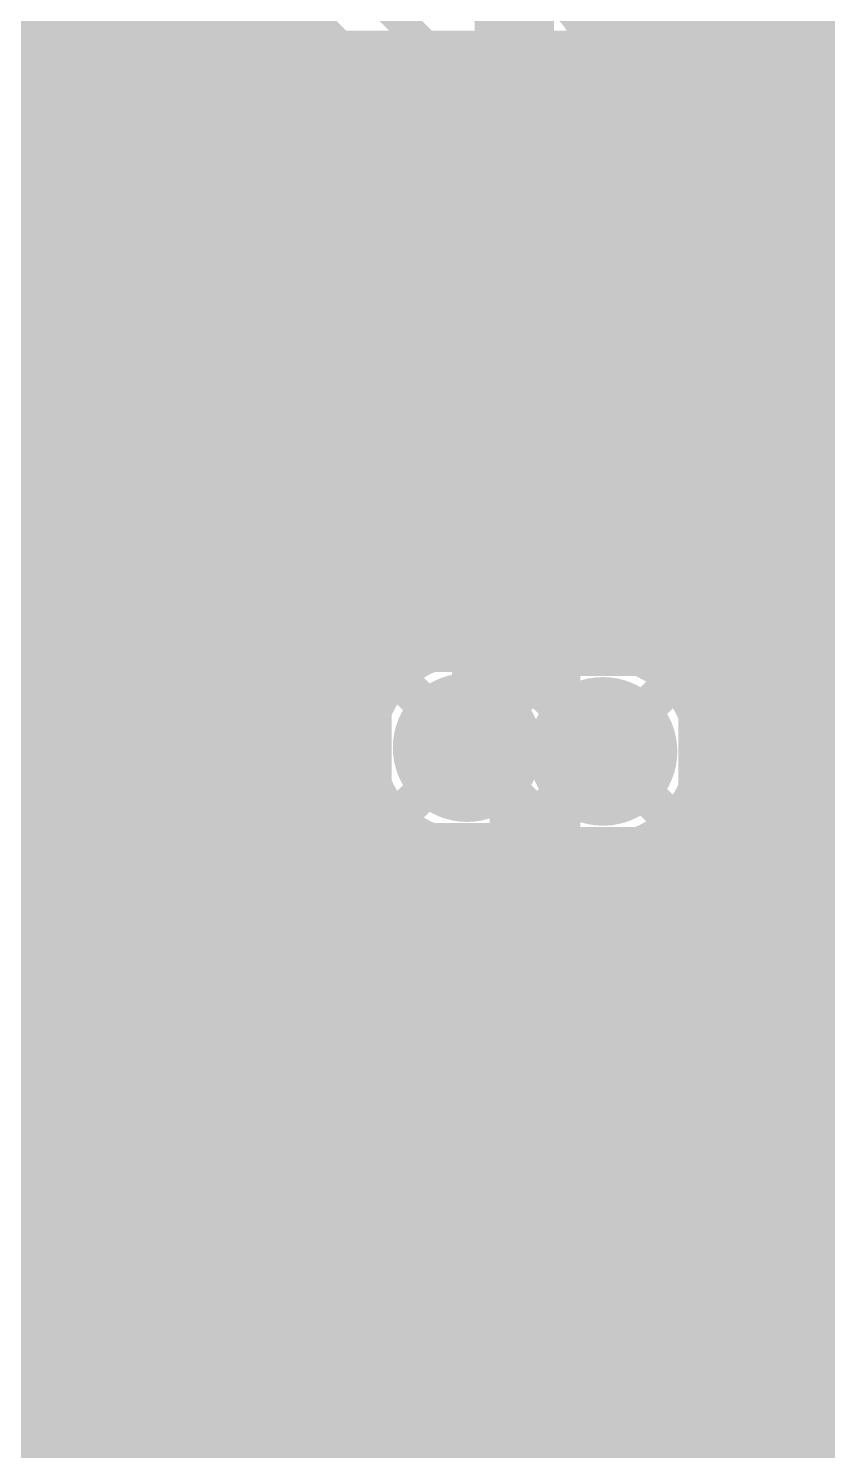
# Model space of a CAD drawing. Extents: x 0 to 95, y -50 to 50.
# Drawn here: x 38.96 to 44.34, y 35.91 to 45.48 of the extents above; entities that cross this region are included whole.
import ezdxf

# ---------------------------------------------------------------- set-up
doc = ezdxf.new("R2010")
doc.units = 0
doc.header["$MEASUREMENT"] = 0
doc.layers.get('0').update_dxf_attribs({"linetype": 'CONTINUOUS'})
for name, color, linetype in [('23-326-0_BOT', 7, 'CONTINUOUS'), ('23-326-0_DRD', 2, 'CONTINUOUS'), ('23-326-0_GND', 1, 'CONTINUOUS'), ('23-326-0_IN1', 3, 'CONTINUOUS'), ('23-326-0_SMT', 10, 'CONTINUOUS'), ('23-326-0_SPT', 14, 'CONTINUOUS'), ('23-326-0_SST', 9, 'CONTINUOUS'), ('23-326-0_TOP', 12, 'CONTINUOUS'), ('THRUHOLE_TAP', 8, 'CONTINUOUS')]:
    doc.layers.add(name, color=color, linetype=linetype)

# ---------------------------------------------------------------- blocks, each defined once
blk = doc.blocks.new('ROUND_37')
at = {"const_width": 0.35052}
blk.add_lwpolyline([(-0.17526, 0, 1), (0.17526, 0, 1)], format="xyb", close=True, dxfattribs=at)
blk = doc.blocks.new('ROUND_40')
at = {"const_width": 0.35052}
blk.add_lwpolyline([(-0.17526, 0, 1), (0.17526, 0, 1)], format="xyb", close=True, dxfattribs=at)
blk = doc.blocks.new('ROUND_58')
at = {"const_width": 0.50038}
blk.add_lwpolyline([(-0.25019, 0, 1), (0.25019, 0, 1)], format="xyb", close=True, dxfattribs=at)
blk = doc.blocks.new('RECTANGLE_3')
blk.add_solid([(0.4826, 0.4064), (0.4826, -0.4064), (-0.4826, 0.4064), (-0.4826, -0.4064)])
blk = doc.blocks.new('RECTANGLE_6')
blk.add_solid([(0.9017, 0.508), (0.9017, -0.508), (-0.9017, 0.508), (-0.9017, -0.508)])
blk = doc.blocks.new('OBLONG_30')
at = {"const_width": 0.2794}
blk.add_lwpolyline([(0, 0.7493), (0, -0.7493)], dxfattribs=at)
at = {"const_width": 0.1397}
for points in [[(-0.06985, 0.7493, 1), (0.06985, 0.7493, 1)], [(-0.06985, -0.7493, 1), (0.06985, -0.7493, 1)]]:
    blk.add_lwpolyline(points, format="xyb", close=True, dxfattribs=at)
blk = doc.blocks.new('RECTANGLE_31')
blk.add_solid([(0.1397, 0.889), (0.1397, -0.889), (-0.1397, 0.889), (-0.1397, -0.889)])
blk = doc.blocks.new('ROUND_64')
at = {"const_width": 0.10033}
blk.add_lwpolyline([(-0.050164, 0, 1), (0.050164, 0, 1)], format="xyb", close=True, dxfattribs=at)

msp = doc.modelspace()

# ---------------------------------------------------------------- linework, layer by layer
at = {"layer": '23-326-0_BOT'}
for points, const_width in [([(44.069, 49.53), (44.069, 16.3068)], 0.254), ([(44.2976, 49.53), (44.2976, 16.3322)], 0.254), ([(42.8244, 40.6146), (42.8244, 40.767), (42.3164, 41.275), (42.3164, 45.3136), (39.37, 48.26), (16.891, 48.26), (15.748, 47.117), (15.748, 46.609), (17.78, 44.577), (17.78, 37.084)], 0.2032), ([(16.51, 46.863), (17.399, 47.752), (39.243, 47.752), (41.91, 45.085), (41.91, 40.64)], 0.2032), ([(39.0398, 47.3202), (39.0398, 17.7038)], 0.254), ([(39.06266, 47.3202), (41.4782, 44.90466)], 0.254), ([(43.8404, 47.33544), (43.8404, 16.3068)], 0.254), ([(39.2684, 47.11446), (39.2684, 17.4752)], 0.254), ([(42.6974, 47.01794), (42.6974, 45.5168)], 0.254), ([(39.497, 46.88586), (39.497, 17.2466)], 0.254), ([(43.6118, 46.97222), (43.6118, 16.3068)], 0.254), ([(42.926, 46.86808), (42.926, 41.28516)], 0.254), ([(43.1546, 46.81728), (43.1546, 41.20896)], 0.254), ([(43.3832, 46.84776), (43.3832, 41.00068)], 0.254), ([(39.7256, 46.65726), (39.7256, 17.018)], 0.254), ([(39.9542, 46.42866), (39.9542, 16.7894)], 0.254), ([(40.1828, 46.20006), (40.1828, 16.5608)], 0.254), ([(40.4114, 45.97146), (40.4114, 16.3322)], 0.254), ([(40.64, 45.74286), (40.64, 22.9743)], 0.254), ([(40.8686, 45.51426), (40.8686, 23.27656)], 0.254), ([(40.94226, 45.4406), (17.526, 45.4406)], 0.254), ([(50.165, 45.4406), (42.72788, 45.4406)], 0.254), ([(41.0972, 45.28566), (41.0972, 23.38832)], 0.254), ([(42.7482, 45.3136), (42.7482, 41.4528)], 0.254), ([(41.17086, 45.212), (17.7546, 45.212)], 0.254), ([(50.165, 45.212), (42.7482, 45.212)], 0.254), ([(41.39946, 44.9834), (28.575, 44.9834)], 0.254), ([(41.3258, 45.05706), (41.3258, 40.98798)], 0.254), ([(50.165, 44.9834), (42.7482, 44.9834)], 0.254), ([(41.4782, 44.90466), (41.4782, 41.16578)], 0.254), ([(41.4782, 44.7548), (28.8798, 44.7548)], 0.254), ([(50.165, 44.7548), (42.7482, 44.7548)], 0.254), ([(41.4782, 44.5262), (29.06268, 44.5262)], 0.254), ([(48.54702, 44.5262), (42.7482, 44.5262)], 0.254), ([(41.4782, 44.2976), (29.17952, 44.2976)], 0.254), ([(48.31588, 44.2976), (42.7482, 44.2976)], 0.254), ([(41.4782, 44.069), (29.24556, 44.069)], 0.254), ([(48.22698, 44.069), (42.7482, 44.069)], 0.254), ([(41.4782, 43.8404), (29.26842, 43.8404)], 0.254), ([(48.2219, 43.8404), (42.7482, 43.8404)], 0.254), ([(41.4782, 43.6118), (29.25318, 43.6118)], 0.254), ([(48.30064, 43.6118), (42.7482, 43.6118)], 0.254), ([(41.4782, 43.3832), (29.1973, 43.3832)], 0.254), ([(48.50638, 43.3832), (42.7482, 43.3832)], 0.254), ([(41.4782, 43.1546), (29.09316, 43.1546)], 0.254), ([(50.165, 43.1546), (42.7482, 43.1546)], 0.254), ([(41.4782, 42.926), (28.92806, 42.926)], 0.254), ([(50.165, 42.926), (42.7482, 42.926)], 0.254), ([(41.4782, 42.6974), (28.66136, 42.6974)], 0.254), ([(50.165, 42.6974), (42.7482, 42.6974)], 0.254), ([(41.4782, 42.4688), (28.52674, 42.4688)], 0.254), ([(50.165, 42.4688), (42.7482, 42.4688)], 0.254), ([(41.4782, 42.2402), (28.8544, 42.2402)], 0.254), ([(50.2158, 42.2402), (42.7482, 42.2402)], 0.254), ([(41.4782, 42.0116), (29.04744, 42.0116)], 0.254), ([(50.4444, 42.0116), (42.7482, 42.0116)], 0.254), ([(41.4782, 41.783), (29.16936, 41.783)], 0.254), ([(50.673, 41.783), (42.7482, 41.783)], 0.254), ([(41.4782, 41.5544), (29.24048, 41.5544)], 0.254), ([(50.9016, 41.5544), (42.7482, 41.5544)], 0.254), ([(42.7482, 41.4528), (42.9133, 41.2877)], 0.254), ([(41.4782, 41.3258), (29.26842, 41.3258)], 0.254), ([(51.1302, 41.3258), (42.8752, 41.3258)], 0.254), ([(41.40708, 41.0972), (29.25826, 41.0972)], 0.254), ([(51.3588, 41.0972), (43.30192, 41.0972)], 0.254), ([(41.26992, 40.8686), (29.20492, 40.8686)], 0.254), ([(51.5874, 40.8686), (43.45432, 40.8686)], 0.254), ([(41.22928, 40.64), (29.17952, 40.64)], 0.254), ([(51.816, 40.64), (43.50258, 40.64)], 0.254), ([(41.26992, 40.4114), (29.41066, 40.4114)], 0.254), ([(52.0446, 40.4114), (43.4721, 40.4114)], 0.254), ([(41.3258, 40.29202), (41.3258, 23.41118)], 0.254), ([(41.40708, 40.1828), (34.67608, 40.1828)], 0.254), ([(52.2732, 40.1828), (43.35018, 40.1828)], 0.254), ([(43.3832, 40.22598), (43.3832, 16.3068)], 0.254), ([(41.5544, 40.06088), (41.5544, 23.35276)], 0.254), ([(42.2402, 40.04564), (42.2402, 16.3068)], 0.254), ([(42.4688, 40.03548), (42.4688, 16.3068)], 0.254), ([(43.1546, 40.02024), (43.1546, 16.3068)], 0.254), ([(42.66184, 39.9542), (34.88436, 39.9542)], 0.254), ([(41.783, 39.97198), (41.783, 23.18512)], 0.254), ([(42.0116, 39.9669), (42.0116, 16.3068)], 0.254), ([(42.6974, 39.94658), (42.6974, 16.3068)], 0.254), ([(42.926, 39.9415), (42.926, 16.3068)], 0.254), ([(52.5018, 39.9542), (42.98442, 39.9542)], 0.254), ([(57.15762, 39.7256), (34.96056, 39.7256)], 0.254), ([(57.15762, 39.497), (34.95802, 39.497)], 0.254), ([(57.15762, 39.2684), (34.86912, 39.2684)], 0.254), ([(57.15762, 39.0398), (34.63798, 39.0398)], 0.254), ([(57.15762, 38.8112), (31.01594, 38.8112)], 0.254), ([(57.15762, 38.5826), (31.24708, 38.5826)], 0.254), ([(57.15762, 38.354), (31.3944, 38.354)], 0.254), ([(57.15762, 38.1254), (31.40964, 38.1254)], 0.254), ([(57.15762, 37.8968), (31.40964, 37.8968)], 0.254), ([(57.15762, 37.6682), (31.40964, 37.6682)], 0.254), ([(57.15762, 37.4396), (34.58972, 37.4396)], 0.254), ([(57.15762, 37.211), (34.85388, 37.211)], 0.254), ([(57.15762, 36.9824), (34.95294, 36.9824)], 0.254), ([(57.15762, 36.7538), (34.96564, 36.7538)], 0.254), ([(57.15762, 36.5252), (34.89706, 36.5252)], 0.254), ([(57.15762, 36.2966), (34.71164, 36.2966)], 0.254), ([(57.15762, 36.068), (31.41472, 36.068)], 0.254), ([(57.15762, 35.8394), (31.41726, 35.8394)], 0.254)]:
    msp.add_lwpolyline(points, dxfattribs=dict(at, const_width=const_width))
at = {"layer": '23-326-0_BOT', "const_width": 0.254}
for points in [[(42.7482, 45.3136, 0.1989124), (42.62173, 45.61893)], [(43.50512, 40.6146, 0.3762566), (42.9133, 41.2877)], [(41.4782, 41.16578, 0.2244669), (41.22964, 40.64)], [(41.22928, 40.64, 0.4142136), (41.91, 39.95928)], [(42.8244, 39.93388, 0.4142136), (43.50512, 40.6146)], [(41.91, 39.95928, 0.1790325), (42.35301, 40.12316)], [(42.35196, 40.12438, 0.1941172), (42.8244, 39.93378)]]:
    msp.add_lwpolyline(points, format="xyb", dxfattribs=at)
at = {"layer": '23-326-0_DRD', "const_width": 0.254}
for points in [[(39.37, 43.815), (38.1, 43.815)], [(39.37, 43.815), (38.1, 42.545)], [(39.37, 42.545), (38.1, 43.815)], [(39.37, 42.545), (39.37, 43.815)], [(38.1, 42.545), (39.37, 42.545)], [(41.275, 41.275), (41.275, 40.005)], [(42.545, 41.275), (41.275, 41.275)], [(42.545, 41.275), (41.275, 40.005)], [(42.545, 40.005), (41.275, 41.275)], [(42.1894, 41.2496), (42.1894, 39.9796)], [(43.4594, 41.2496), (42.1894, 41.2496)], [(43.4594, 41.2496), (42.1894, 39.9796)], [(43.4594, 39.9796), (42.1894, 41.2496)], [(42.545, 40.005), (42.545, 41.275)], [(43.4594, 39.9796), (43.4594, 41.2496)], [(41.275, 40.005), (42.545, 40.005)], [(42.1894, 39.9796), (43.4594, 39.9796)]]:
    msp.add_lwpolyline(points, dxfattribs=at)
at = {"layer": '23-326-0_IN1', "const_width": 0.254}
for points in [[(44.958, 45.339), (32.8422, 45.339)], [(52.3367, 45.3136), (32.8422, 45.3136)], [(38.9382, 45.339), (38.9382, 43.8277)], [(39.1668, 45.339), (39.1668, 43.70578)], [(39.3954, 45.339), (39.3954, 43.34002)], [(39.624, 45.339), (39.624, 36.068)], [(39.8526, 45.339), (39.8526, 36.068)], [(40.0812, 45.339), (40.0812, 36.068)], [(40.3098, 45.339), (40.3098, 36.068)], [(40.5384, 45.339), (40.5384, 36.068)], [(40.767, 45.339), (40.767, 36.068)], [(40.9956, 45.339), (40.9956, 36.068)], [(41.2242, 45.339), (41.2242, 36.068)], [(41.4528, 45.339), (41.4528, 41.14292)], [(41.6814, 45.339), (41.6814, 41.28008)], [(41.91, 45.339), (41.91, 41.32072)], [(42.1386, 45.339), (42.1386, 41.28008)], [(42.3672, 45.339), (42.3672, 41.14292)], [(42.5958, 45.339), (42.5958, 41.25468)], [(42.8244, 45.339), (42.8244, 41.29532)], [(43.053, 45.339), (43.053, 41.25468)], [(43.2816, 45.339), (43.2816, 41.11752)], [(43.5102, 45.339), (43.5102, 36.068)], [(43.7388, 45.339), (43.7388, 36.068)], [(43.9674, 45.339), (43.9674, 36.068)], [(44.196, 45.339), (44.196, 36.068)], [(44.4246, 45.339), (44.4246, 36.068)], [(52.32146, 45.085), (34.75228, 45.085)], [(52.324, 44.8564), (34.96056, 44.8564)], [(52.34432, 44.6278), (35.03676, 44.6278)], [(52.3875, 44.3992), (35.03422, 44.3992)], [(52.451, 44.1706), (34.94532, 44.1706)], [(52.53736, 43.942), (34.71418, 43.942)], [(52.64912, 43.7134), (39.15664, 43.7134)], [(52.78882, 43.4848), (39.34206, 43.4848)], [(48.64608, 43.2562), (39.41064, 43.2562)], [(39.3954, 43.01744), (39.3954, 36.068)], [(48.50892, 43.0276), (39.39794, 43.0276)], [(48.46828, 42.799), (39.29888, 42.799)], [(48.50892, 42.5704), (39.03472, 42.5704)], [(39.1668, 42.65422), (39.1668, 36.068)], [(38.9382, 42.52976), (38.9382, 36.068)], [(48.64608, 42.3418), (32.8422, 42.3418)], [(59.055, 42.1132), (32.8422, 42.1132)], [(59.055, 41.8846), (32.8422, 41.8846)], [(59.055, 41.656), (32.8422, 41.656)], [(59.055, 41.4274), (32.8422, 41.4274)], [(41.52138, 41.1988), (32.8422, 41.1988)], [(42.47642, 41.1988), (42.29608, 41.1988)], [(59.055, 41.1988), (43.17238, 41.1988)], [(41.31564, 40.9702), (32.8422, 40.9702)], [(59.055, 40.9702), (43.40352, 40.9702)], [(41.2369, 40.7416), (32.8422, 40.7416)], [(59.055, 40.7416), (43.49242, 40.7416)], [(41.24198, 40.513), (32.8422, 40.513)], [(59.055, 40.513), (43.49496, 40.513)], [(41.33088, 40.2844), (32.8422, 40.2844)], [(59.055, 40.2844), (43.41876, 40.2844)], [(41.4528, 40.13708), (41.4528, 36.068)], [(42.3672, 40.11168), (42.3672, 36.068)], [(43.2816, 40.11168), (43.2816, 36.068)], [(41.56202, 40.0558), (32.8422, 40.0558)], [(41.6814, 39.99992), (41.6814, 36.068)], [(42.1386, 39.99992), (42.1386, 36.068)], [(42.43578, 40.0558), (42.25798, 40.0558)], [(59.055, 40.0558), (43.21048, 40.0558)], [(41.91, 39.95928), (41.91, 36.068)], [(42.5958, 39.97452), (42.5958, 36.068)], [(42.8244, 39.93388), (42.8244, 36.068)], [(43.053, 39.97452), (43.053, 36.068)], [(59.055, 39.8272), (32.8422, 39.8272)], [(59.055, 39.5986), (32.8422, 39.5986)], [(59.055, 39.37), (32.8422, 39.37)], [(59.055, 39.1414), (32.8422, 39.1414)], [(59.055, 38.9128), (32.8422, 38.9128)], [(59.055, 38.6842), (34.63798, 38.6842)], [(59.055, 38.4556), (34.86912, 38.4556)], [(59.055, 38.227), (34.95802, 38.227)], [(59.055, 37.9984), (34.96056, 37.9984)], [(59.055, 37.7698), (34.88436, 37.7698)], [(59.055, 37.5412), (34.67608, 37.5412)], [(59.055, 37.3126), (32.8422, 37.3126)], [(59.055, 37.084), (32.8422, 37.084)], [(59.055, 36.8554), (32.8422, 36.8554)], [(59.055, 36.6268), (32.8422, 36.6268)], [(59.055, 36.3982), (32.8422, 36.3982)], [(53.92674, 36.1696), (32.8422, 36.1696)], [(44.577, 36.068), (32.8422, 36.068)]]:
    msp.add_lwpolyline(points, dxfattribs=at)
for points in [[(39.41572, 43.18, 0.4142136), (38.735, 43.86072)], [(38.735, 42.49928, 0.4142136), (39.41572, 43.18)], [(41.91, 41.32072, 0.4142136), (41.22928, 40.64)], [(42.3799, 41.13022, 0.1934186), (41.91, 41.31906)], [(42.8244, 41.29532, 0.1797648), (42.37993, 41.13018)], [(43.50512, 40.6146, 0.4142136), (42.8244, 41.29532)], [(41.22928, 40.64, 0.4142136), (41.91, 39.95928)], [(42.8244, 39.93388, 0.4142136), (43.50512, 40.6146)], [(41.91, 39.95928, 0.1790325), (42.35301, 40.12316)], [(42.35196, 40.12438, 0.1941172), (42.8244, 39.93378)]]:
    msp.add_lwpolyline(points, format="xyb", dxfattribs=at)
at = {"layer": '23-326-0_SST', "const_width": 0.1524}
for points in [[(37.338, 49.022), (40.132, 49.022), (40.132, 43.688), (37.338, 43.688), (37.338, 49.022)], [(45.974, 43.942), (45.974, 47.498), (44.196, 47.498), (44.196, 43.942), (45.974, 43.942)], [(40.4495, 47.1805), (40.4495, 44.2595), (42.0878, 44.2595), (42.0878, 47.1805), (40.4495, 47.1805)], [(42.3545, 47.1805), (42.3545, 44.2595), (43.9928, 44.2595), (43.9928, 47.1805), (42.3545, 47.1805)], [(40.513, 32.385), (48.26, 32.385), (48.26, 41.275), (39.37, 41.275), (39.37, 33.528), (40.513, 32.385)]]:
    msp.add_lwpolyline(points, dxfattribs=at)
at = {"layer": '23-326-0_TOP'}
for points, const_width in [([(39.9542, 49.022), (39.9542, 44.6278)], 0.254), ([(40.1828, 49.022), (40.1828, 44.8564)], 0.254), ([(40.4114, 49.022), (40.4114, 45.085)], 0.254), ([(42.2402, 49.022), (42.2402, 44.6024)], 0.254), ([(44.069, 49.022), (44.069, 44.5008)], 0.254), ([(38.0238, 38.60038), (39.10838, 38.60038), (39.37, 38.862), (39.37, 40.894), (37.465, 42.799), (37.465, 47.879), (36.3728, 47.879), (36.195, 47.7012)], 0.2032), ([(39.0398, 47.1932), (39.0398, 45.5168)], 0.254), ([(39.2684, 47.1932), (39.2684, 45.5168)], 0.254), ([(39.497, 47.1932), (39.497, 45.5168)], 0.254), ([(39.7256, 47.1932), (39.7256, 45.5168)], 0.254), ([(45.085, 46.736), (43.3578, 45.0088), (43.18, 45.0088)], 0.2032), ([(44.2976, 45.89272), (44.2976, 45.54728)], 0.254), ([(40.4622, 45.6946), (40.4622, 45.1358)], 0.254), ([(42.0878, 45.6946), (42.0878, 44.7548)], 0.254), ([(42.3672, 45.6946), (42.3672, 44.5008)], 0.254), ([(43.9928, 45.6946), (43.9928, 44.5008)], 0.254), ([(44.11726, 45.54728), (44.11726, 44.5008)], 0.254), ([(46.05274, 45.54728), (44.11726, 45.54728)], 0.254), ([(39.9669, 45.5168), (37.8968, 45.5168)], 0.254), ([(39.9669, 45.5168), (39.9669, 44.6405)], 0.254), ([(40.4622, 45.4406), (39.9669, 45.4406)], 0.254), ([(42.3672, 45.4406), (42.0878, 45.4406)], 0.254), ([(44.11726, 45.4406), (43.9928, 45.4406)], 0.254), ([(40.4622, 45.212), (39.9669, 45.212)], 0.254), ([(42.3672, 45.212), (42.0878, 45.212)], 0.254), ([(44.11726, 45.212), (43.9928, 45.212)], 0.254), ([(40.4622, 45.1358), (39.9669, 44.6405)], 0.254), ([(40.30726, 44.9834), (39.9669, 44.9834)], 0.254), ([(40.005, 42.5831), (40.005, 44.069), (40.9448, 45.0088), (41.275, 45.0088)], 0.2032), ([(45.085, 44.704), (44.45, 44.069), (42.164, 44.069), (41.275, 44.958), (41.275, 45.0088)], 0.2032), ([(42.3672, 44.9834), (42.0878, 44.9834)], 0.254), ([(42.3672, 45.0088), (43.18, 45.0088)], 0.254), ([(44.11726, 44.9834), (43.9928, 44.9834)], 0.254), ([(40.07866, 44.7548), (39.9669, 44.7548)], 0.254), ([(42.0878, 44.7548), (42.3418, 44.5008)], 0.254), ([(42.3672, 44.7548), (42.0878, 44.7548)], 0.254), ([(44.11726, 44.7548), (43.9928, 44.7548)], 0.254), ([(38.735, 44.6786), (38.735, 43.18), (38.735, 42.291), (39.751, 41.275), (40.259, 41.275), (40.50538, 41.52138), (40.50538, 42.5831)], 0.2032), ([(42.3672, 44.5262), (42.3164, 44.5262)], 0.254), ([(42.3672, 44.5008), (42.3418, 44.5008)], 0.254), ([(44.11726, 44.5262), (43.9928, 44.5262)], 0.254), ([(44.11726, 44.5008), (43.9928, 44.5008)], 0.254), ([(40.8178, 44.2722), (40.4368, 43.88866)], 0.254), ([(41.34866, 44.2722), (40.8178, 44.2722)], 0.254), ([(40.8686, 44.2722), (40.8686, 43.78198)], 0.254), ([(41.0972, 44.2722), (41.0972, 43.79214)], 0.254), ([(41.3258, 44.2722), (41.3258, 43.76674)], 0.254), ([(41.34866, 44.2722), (41.8465, 43.77436)], 0.254), ([(41.55186, 44.069), (40.6146, 44.069)], 0.254), ([(40.64, 44.09186), (40.64, 43.78198)], 0.254), ([(41.5544, 44.06646), (41.5544, 43.79976)], 0.254), ([(39.5732, 43.8404), (37.8968, 43.8404)], 0.254), ([(39.5732, 43.8404), (37.8968, 43.8404)], 0.254), ([(39.0398, 43.8404), (39.0398, 41.8338)], 0.254), ([(39.2684, 43.8404), (39.2684, 41.6052)], 0.254), ([(39.497, 43.8404), (39.497, 41.3766)], 0.254), ([(39.5732, 43.8404), (39.5732, 43.51782)], 0.254), ([(40.4368, 43.88866), (40.4368, 43.79722)], 0.254), ([(41.78046, 43.8404), (40.4368, 43.8404)], 0.254), ([(41.783, 43.83786), (41.783, 43.74642)], 0.254), ([(40.50538, 43.8023), (40.50538, 42.5831)], 0.254), ([(39.5732, 43.6118), (37.8968, 43.6118)], 0.254), ([(39.53764, 43.3832), (37.8968, 43.3832)], 0.254), ([(39.5351, 43.3324), (39.5351, 41.8338)], 0.254), ([(39.5351, 43.1546), (37.8968, 43.1546)], 0.254), ([(37.8968, 42.9768), (39.66972, 41.20388)], 0.254), ([(39.5351, 42.926), (37.9476, 42.926)], 0.254), ([(39.5351, 42.6974), (38.1762, 42.6974)], 0.254), ([(40.50538, 41.3639), (40.50538, 42.5831)], 0.254), ([(41.91, 40.64), (42.00652, 40.73652), (42.00652, 42.5831)], 0.2032), ([(42.5069, 42.5831), (42.5069, 40.9321), (42.8244, 40.6146)], 0.2032), ([(39.5351, 42.4688), (38.4048, 42.4688)], 0.254), ([(39.5351, 42.2402), (38.6334, 42.2402)], 0.254), ([(39.5351, 42.0116), (38.862, 42.0116)], 0.254), ([(39.53764, 41.783), (39.0906, 41.783)], 0.254), ([(39.62654, 41.5544), (39.3192, 41.5544)], 0.254), ([(39.7256, 41.45534), (39.7256, 41.13784)], 0.254), ([(41.57472, 41.3258), (39.5478, 41.3258)], 0.254), ([(39.9542, 41.36644), (39.9542, 32.3342)], 0.254), ([(40.1828, 41.39946), (40.1828, 32.3342)], 0.254), ([(40.4114, 41.37406), (40.4114, 32.3342)], 0.254), ([(40.64, 41.38422), (40.64, 32.31388)], 0.254), ([(40.8686, 41.38422), (40.8686, 32.31388)], 0.254), ([(41.0972, 41.37152), (41.0972, 32.32404)], 0.254), ([(41.3258, 41.39946), (41.3258, 40.98798)], 0.254), ([(41.5544, 41.36644), (41.5544, 41.21912)], 0.254), ([(41.57472, 41.36898), (41.57472, 41.23182)], 0.254), ([(42.926, 41.37152), (42.926, 41.28516)], 0.254), ([(42.9387, 41.36898), (42.9387, 41.28516)], 0.254), ([(51.1302, 41.3258), (42.9387, 41.3258)], 0.254), ([(43.1546, 41.38676), (43.1546, 41.20896)], 0.254), ([(43.3832, 41.37914), (43.3832, 41.00068)], 0.254), ([(43.50766, 41.3639), (43.53808, 41.36488)], 0.254), ([(44.47794, 41.3639), (43.53814, 41.3639)], 0.254), ([(43.6118, 41.3639), (43.6118, 32.3215)], 0.254), ([(43.8404, 41.3639), (43.8404, 32.30372)], 0.254), ([(44.069, 41.3639), (44.069, 32.3342)], 0.254), ([(44.2976, 41.3639), (44.2976, 32.3342)], 0.254), ([(41.40708, 41.0972), (39.751, 41.0972)], 0.254), ([(51.3588, 41.0972), (43.30192, 41.0972)], 0.254), ([(39.8018, 40.894), (39.8018, 38.862)], 0.254), ([(41.26992, 40.8686), (39.8018, 40.8686)], 0.254), ([(48.35652, 40.8686), (43.45432, 40.8686)], 0.254), ([(41.22928, 40.64), (39.8018, 40.64)], 0.254), ([(48.2727, 40.64), (43.50258, 40.64)], 0.254), ([(41.26992, 40.4114), (39.8018, 40.4114)], 0.254), ([(48.31334, 40.4114), (43.4721, 40.4114)], 0.254), ([(41.3258, 40.29202), (41.3258, 32.29864)], 0.254), ([(41.40708, 40.1828), (39.8018, 40.1828)], 0.254), ([(48.28032, 40.1828), (43.35018, 40.1828)], 0.254), ([(43.3832, 40.22598), (43.3832, 32.31642)], 0.254), ([(41.5544, 40.06088), (41.5544, 32.33166)], 0.254), ([(42.2402, 40.04564), (42.2402, 32.2707)], 0.254), ([(42.4688, 40.03548), (42.4688, 32.33166)], 0.254), ([(43.1546, 40.02024), (43.1546, 32.31134)], 0.254), ([(42.66184, 39.9542), (39.8018, 39.9542)], 0.254), ([(41.783, 39.97198), (41.783, 32.27832)], 0.254), ([(42.0116, 39.9669), (42.0116, 32.3342)], 0.254), ([(42.6974, 39.94658), (42.6974, 32.29356)], 0.254), ([(42.926, 39.9415), (42.926, 32.32658)], 0.254), ([(48.2727, 39.9542), (42.98442, 39.9542)], 0.254), ([(48.2727, 39.7256), (39.8018, 39.7256)], 0.254), ([(48.2727, 39.497), (39.8018, 39.497)], 0.254), ([(48.2727, 39.2684), (39.8018, 39.2684)], 0.254), ([(48.27524, 39.0398), (39.8018, 39.0398)], 0.254), ([(48.32096, 38.8112), (39.79926, 38.8112)], 0.254), ([(39.6748, 38.5572), (39.41826, 38.30066)], 0.254), ([(48.2727, 38.5826), (39.69766, 38.5826)], 0.254), ([(39.7256, 38.61562), (39.7256, 32.3342)], 0.254), ([(39.497, 38.37686), (39.497, 29.1846)], 0.254), ([(48.34128, 38.354), (39.4716, 38.354)], 0.254), ([(39.2684, 38.19906), (39.2684, 28.956)], 0.254), ([(39.243, 38.1), (38.0238, 38.1)], 0.254), ([(48.2727, 38.1254), (39.243, 38.1254)], 0.254), ([(48.31842, 37.8968), (39.19728, 37.8968)], 0.254), ([(48.27778, 37.6682), (39.23792, 37.6682)], 0.254), ([(48.30064, 37.4396), (39.21506, 37.4396)], 0.254), ([(48.2854, 37.211), (39.2303, 37.211)], 0.254), ([(48.28794, 36.9824), (39.22776, 36.9824)], 0.254), ([(48.2981, 36.7538), (39.21506, 36.7538)], 0.254), ([(48.27778, 36.5252), (39.23792, 36.5252)], 0.254), ([(48.31588, 36.2966), (39.19982, 36.2966)], 0.254), ([(48.2727, 36.068), (39.24046, 36.068)], 0.254), ([(48.33874, 35.8394), (39.17696, 35.8394)], 0.254)]:
    msp.add_lwpolyline(points, dxfattribs=dict(at, const_width=const_width))
at = {"layer": '23-326-0_TOP', "const_width": 0.254}
for points in [[(40.50538, 43.8023, 0.0366379), (40.43679, 43.79727)], [(40.7543, 43.72864, 0.1411516), (40.50538, 43.80034)], [(41.00576, 43.8023, 0.1423214), (40.75397, 43.72915)], [(41.25468, 43.72864, 0.1411516), (41.00576, 43.80034)], [(41.50614, 43.8023, 0.1423214), (41.25435, 43.72915)], [(41.75506, 43.72864, 0.1411516), (41.50614, 43.80034)], [(41.8465, 43.77436, 0.0545789), (41.75466, 43.72927)], [(39.5732, 43.51782, 0.1017493), (39.53507, 43.3324)], [(39.5351, 41.8338, 0.4142136), (40.005, 41.3639)], [(40.005, 41.3639, 0.1404184), (40.25382, 41.43518)], [(40.25392, 41.43502, 0.1415841), (40.50538, 41.36236)], [(40.50538, 41.3639, 0.1404184), (40.7542, 41.43518)], [(40.7543, 41.43502, 0.1415841), (41.00576, 41.36236)], [(41.00576, 41.3639, 0.1404184), (41.25458, 41.43518)], [(41.25468, 41.43502, 0.1415841), (41.50614, 41.36236)], [(43.00728, 41.3639, 0.1404184), (43.2561, 41.43518)], [(43.2562, 41.43502, 0.1415841), (43.50766, 41.36236)], [(41.50614, 41.3639, 0.0366367), (41.57473, 41.36893)], [(42.9387, 41.36898, 0.0366374), (43.00728, 41.36395)], [(41.57472, 41.23182, 0.2701369), (41.22928, 40.64)], [(43.50512, 40.6146, 0.3655857), (42.9387, 41.28516)], [(39.8018, 40.894, 0.1989124), (39.67533, 41.19933)], [(41.22928, 40.64, 0.4142136), (41.91, 39.95928)], [(42.8244, 39.93388, 0.4142136), (43.50512, 40.6146)], [(41.91, 39.95928, 0.1790325), (42.35301, 40.12316)], [(42.35196, 40.12438, 0.1941172), (42.8244, 39.93378)], [(39.6748, 38.5572, 0.1989124), (39.80105, 38.862)], [(39.6748, 38.5572, 0.1989124), (39.80105, 38.862)], [(39.23538, 38.18636, 0.1225476), (39.4146, 38.29416)], [(39.23538, 38.18636, 0.1225476), (39.4146, 38.29416)], [(39.243, 38.1, 0.0462035), (39.23501, 38.18629)], [(39.16934, 37.84854, 0.1423204), (39.24239, 38.1)], [(39.243, 37.59962, 0.1411512), (39.171, 37.84958)], [(39.16934, 37.34816, 0.1423204), (39.24239, 37.59962)], [(39.243, 37.09924, 0.1411512), (39.171, 37.3492)], [(39.16934, 36.84778, 0.1423204), (39.24239, 37.09924)], [(39.243, 36.59886, 0.1411512), (39.171, 36.84882)], [(39.16934, 36.3474, 0.1423204), (39.24239, 36.59886)], [(39.243, 36.09848, 0.1411512), (39.171, 36.34844)], [(39.16934, 35.84702, 0.1423204), (39.24239, 36.09848)], [(39.243, 35.5981, 0.1411512), (39.171, 35.84806)]]:
    msp.add_lwpolyline(points, format="xyb", dxfattribs=at)

# ---------------------------------------------------------------- block references
at = {"layer": '23-326-0_BOT'}
for name, p in [('ROUND_37', (38.735, 43.18)), ('ROUND_37', (41.91, 40.64)), ('ROUND_40', (42.8244, 40.6146))]:
    msp.add_blockref(name, p, dxfattribs=at)
at = {"layer": '23-326-0_GND'}
for p in [(41.91, 40.64), (42.8244, 40.6146)]:
    msp.add_blockref('ROUND_58', p, dxfattribs=at)
at = {"layer": '23-326-0_IN1'}
for name, p in [('ROUND_37', (38.735, 43.18)), ('ROUND_40', (41.91, 40.64)), ('ROUND_40', (42.8244, 40.6146))]:
    msp.add_blockref(name, p, dxfattribs=at)
at = {"layer": '23-326-0_SMT'}
for name, p in [('RECTANGLE_3', (41.275, 45.0088)), ('RECTANGLE_3', (43.18, 45.0088)), ('RECTANGLE_6', (38.735, 44.6786)), ('OBLONG_30', (40.005, 42.5831)), ('OBLONG_30', (40.50538, 42.5831)), ('OBLONG_30', (41.00576, 42.5831)), ('OBLONG_30', (41.50614, 42.5831)), ('OBLONG_30', (42.00652, 42.5831)), ('OBLONG_30', (42.5069, 42.5831)), ('OBLONG_30', (43.00728, 42.5831)), ('OBLONG_30', (43.50766, 42.5831)), ('RECTANGLE_31', (44.00804, 42.5831))]:
    msp.add_blockref(name, p, dxfattribs=at)
at = {"layer": '23-326-0_SPT'}
for name, p in [('RECTANGLE_3', (41.275, 45.0088)), ('RECTANGLE_3', (43.18, 45.0088)), ('RECTANGLE_6', (38.735, 44.6786)), ('OBLONG_30', (40.005, 42.5831)), ('OBLONG_30', (40.50538, 42.5831)), ('OBLONG_30', (41.00576, 42.5831)), ('OBLONG_30', (41.50614, 42.5831)), ('OBLONG_30', (42.00652, 42.5831)), ('OBLONG_30', (42.5069, 42.5831)), ('OBLONG_30', (43.00728, 42.5831)), ('OBLONG_30', (43.50766, 42.5831)), ('RECTANGLE_31', (44.00804, 42.5831))]:
    msp.add_blockref(name, p, dxfattribs=at)
at = {"layer": '23-326-0_TOP'}
for name, p in [('RECTANGLE_3', (41.275, 45.0088)), ('RECTANGLE_3', (43.18, 45.0088)), ('RECTANGLE_6', (38.735, 44.6786)), ('ROUND_37', (38.735, 43.18)), ('OBLONG_30', (40.005, 42.5831)), ('OBLONG_30', (40.50538, 42.5831)), ('OBLONG_30', (41.00576, 42.5831)), ('OBLONG_30', (41.50614, 42.5831)), ('OBLONG_30', (42.00652, 42.5831)), ('OBLONG_30', (42.5069, 42.5831)), ('OBLONG_30', (43.00728, 42.5831)), ('OBLONG_30', (43.50766, 42.5831)), ('RECTANGLE_31', (44.00804, 42.5831)), ('ROUND_37', (41.91, 40.64)), ('ROUND_37', (42.8244, 40.6146))]:
    msp.add_blockref(name, p, dxfattribs=at)
at = {"layer": 'THRUHOLE_TAP'}
for p in [(41.91, 40.64), (42.8244, 40.6146)]:
    msp.add_blockref('ROUND_64', p, dxfattribs=at)

doc.saveas('drawing.dxf')
